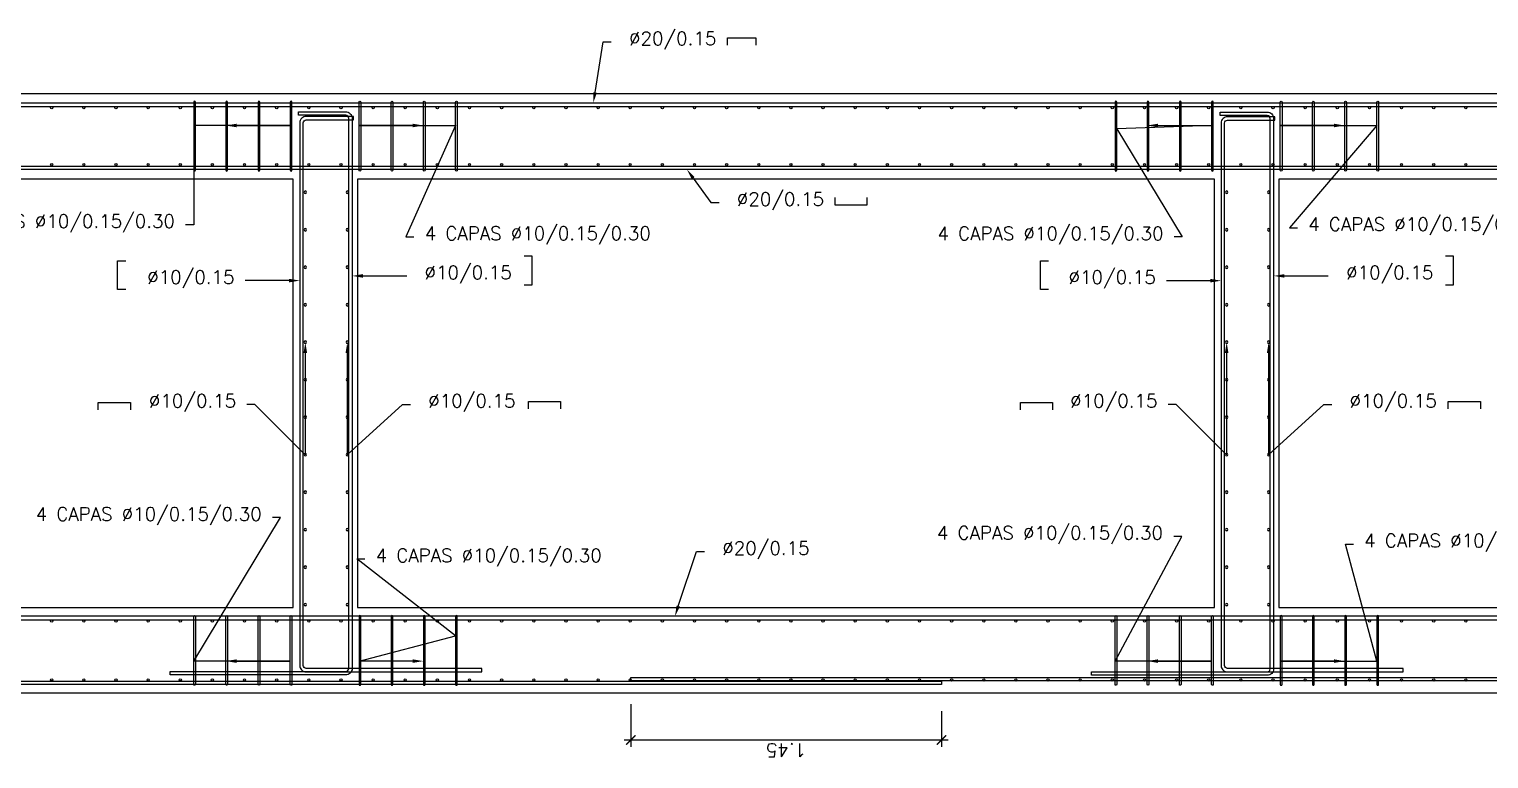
# Model space of a CAD drawing. Header units: metres. Extents: x 1291 to 1536, y 1774 to 1932.
# Drawn here: x 1294.98 to 1301.79, y 1804.67 to 1808.07 of the extents above; entities that cross this region are included whole.
import ezdxf
from ezdxf import colors
from ezdxf.entities.mleader import LeaderData, LeaderLine
from ezdxf.math import Vec2, Vec3

# ---------------------------------------------------------------- set-up
doc = ezdxf.new("R2010")
doc.units = ezdxf.units.M
doc.linetypes.add('CONTINUA', pattern=[0])
for name, color, linetype in [('YPSOM_ARMADURAS', 164, 'Continuous'), ('YPSOM_CONTORNO NEGRO', 2, 'CONTINUA'), ('YPSOM_COTAS', 1, 'Continuous')]:
    doc.layers.add(name, color=color, linetype=linetype)
doc.styles.add('YPSOM-TEXTO', font='romans.shx')
doc.dimstyles.new('YPSOM_25', dxfattribs={"dimscale": 0.025, "dimtxt": 2.5, "dimasz": 1.75, "dimexe": 1.25, "dimexo": 5, "dimtad": 1, "dimzin": 1, "dimdsep": 46, "dimtxsty": 'YPSOM-TEXTO', "dimblk": 'ARCHTICK', "dimcen": 0, "dimdle": 1.25, "dimclrd": 1, "dimclre": 9, "dimclrt": 2, "dimadec": 0, "dimazin": 0, "dimtfac": 1, "dimtmove": 0, "dimatfit": 3, "dimfxl": 1, "dimarcsym": 0})

# ---------------------------------------------------------------- blocks, each defined once
blk = doc.blocks.new('*U83')
at = {"layer": 'YPSOM_ARMADURAS'}
blk.add_circle((0, 0), 0.005, dxfattribs=at)
blk = doc.blocks.new('*U84')
at = {"layer": 'YPSOM_COTAS', "color": 0, "linetype": 'ByBlock', "lineweight": -2, "transparency": 16777216}
for p in [(-2.4662, -1.4284), (-2.596, -1.5035), (-2.7258, -1.5787), (-2.8556, -1.6539), (-2.9854, -1.7291), (-3.1152, -1.8042), (-3.245, -1.8794), (-3.3748, -1.9546), (-3.5046, -2.0298), (-3.6344, -2.105), (-3.7642, -2.1801), (-3.894, -2.2553), (-4.0238, -2.3305), (-4.1536, -2.4057), (-4.2834, -2.4808), (-4.4133, -2.556), (-4.5431, -2.6312), (-4.6729, -2.7064), (-4.8027, -2.7815), (-4.9325, -2.8567), (-5.0623, -2.9319), (-5.1921, -3.0071), (-5.3219, -3.0823), (-5.4517, -3.1574), (-5.5815, -3.2326), (-5.7113, -3.3078), (-5.8411, -3.383), (-5.9709, -3.4581), (-6.1007, -3.5333), (-6.2305, -3.6085), (-6.3603, -3.6837), (-6.4901, -3.7588), (-6.6199, -3.834), (-6.7497, -3.9092), (-6.8795, -3.9844), (-7.0093, -4.0596), (-7.1391, -4.1347), (-7.2689, -4.2099), (-7.3987, -4.2851), (-7.5285, -4.3603), (-7.6583, -4.4354), (-7.7881, -4.5106), (-7.9179, -4.5858), (-8.0477, -4.661), (-8.1775, -4.7361)]:
    blk.add_blockref('*U83', p, dxfattribs=at)
blk = doc.blocks.new('*U59')
at = {"layer": 'YPSOM_ARMADURAS'}
blk.add_circle((0, 0), 0.005, dxfattribs=at)
blk = doc.blocks.new('*U60')
at = {"layer": 'YPSOM_COTAS', "color": 0, "linetype": 'ByBlock', "lineweight": -2, "transparency": 16777216}
for p in [(-2.4662, -1.4284), (-2.596, -1.5035), (-2.7258, -1.5787), (-2.8556, -1.6539), (-2.9854, -1.7291), (-3.1152, -1.8042), (-3.245, -1.8794), (-3.3748, -1.9546), (-3.5046, -2.0298), (-3.6344, -2.105), (-3.7642, -2.1801), (-3.894, -2.2553), (-4.0238, -2.3305), (-4.1536, -2.4057), (-4.2834, -2.4808), (-4.4133, -2.556), (-4.5431, -2.6312), (-4.6729, -2.7064), (-4.8027, -2.7815), (-4.9325, -2.8567), (-5.0623, -2.9319), (-5.1921, -3.0071), (-5.3219, -3.0823), (-5.4517, -3.1574), (-5.5815, -3.2326), (-5.7113, -3.3078), (-5.8411, -3.383), (-5.9709, -3.4581), (-6.1007, -3.5333), (-6.2305, -3.6085), (-6.3603, -3.6837), (-6.4901, -3.7588), (-6.6199, -3.834), (-6.7497, -3.9092), (-6.8795, -3.9844), (-7.0093, -4.0596), (-7.1391, -4.1347), (-7.2689, -4.2099), (-7.3987, -4.2851), (-7.5285, -4.3603), (-7.6583, -4.4354), (-7.7881, -4.5106), (-7.9179, -4.5858), (-8.0477, -4.661), (-8.1775, -4.7361)]:
    blk.add_blockref('*U59', p, dxfattribs=at)
blk = doc.blocks.new('*U81')
at = {"layer": 'YPSOM_ARMADURAS'}
blk.add_circle((0, 0), 0.005, dxfattribs=at)
blk = doc.blocks.new('*U82')
at = {"layer": 'YPSOM_COTAS', "color": 0, "linetype": 'ByBlock', "lineweight": -2, "transparency": 16777216}
for p in [(-2.4662, -1.4284), (-2.596, -1.5035), (-2.7258, -1.5787), (-2.8556, -1.6539), (-2.9854, -1.7291), (-3.1152, -1.8042), (-3.245, -1.8794), (-3.3748, -1.9546), (-3.5046, -2.0298), (-3.6344, -2.105), (-3.7642, -2.1801), (-3.894, -2.2553), (-4.0238, -2.3305), (-4.1536, -2.4057), (-4.2834, -2.4808), (-4.4133, -2.556), (-4.5431, -2.6312), (-4.6729, -2.7064), (-4.8027, -2.7815), (-4.9325, -2.8567), (-5.0623, -2.9319), (-5.1921, -3.0071), (-5.3219, -3.0823), (-5.4517, -3.1574), (-5.5815, -3.2326), (-5.7113, -3.3078), (-5.8411, -3.383), (-5.9709, -3.4581), (-6.1007, -3.5333), (-6.2305, -3.6085), (-6.3603, -3.6837), (-6.4901, -3.7588), (-6.6199, -3.834), (-6.7497, -3.9092), (-6.8795, -3.9844), (-7.0093, -4.0596), (-7.1391, -4.1347), (-7.2689, -4.2099), (-7.3987, -4.2851), (-7.5285, -4.3603), (-7.6583, -4.4354), (-7.7881, -4.5106), (-7.9179, -4.5858), (-8.0477, -4.661), (-8.1775, -4.7361)]:
    blk.add_blockref('*U81', p, dxfattribs=at)
blk = doc.blocks.new('*U69')
at = {"layer": 'YPSOM_ARMADURAS'}
blk.add_circle((0, 0), 0.005, dxfattribs=at)
blk = doc.blocks.new('*U70')
at = {"layer": 'YPSOM_COTAS', "color": 0, "linetype": 'ByBlock', "lineweight": -2, "transparency": 16777216}
for p in [(-2.4662, -1.4284), (-2.596, -1.5035), (-2.7258, -1.5787), (-2.8556, -1.6539), (-2.9854, -1.7291), (-3.1152, -1.8042), (-3.245, -1.8794), (-3.3748, -1.9546), (-3.5046, -2.0298), (-3.6344, -2.105), (-3.7642, -2.1801), (-3.894, -2.2553), (-4.0238, -2.3305), (-4.1536, -2.4057), (-4.2834, -2.4808), (-4.4133, -2.556), (-4.5431, -2.6312), (-4.6729, -2.7064), (-4.8027, -2.7815), (-4.9325, -2.8567), (-5.0623, -2.9319), (-5.1921, -3.0071), (-5.3219, -3.0823), (-5.4517, -3.1574), (-5.5815, -3.2326), (-5.7113, -3.3078), (-5.8411, -3.383), (-5.9709, -3.4581), (-6.1007, -3.5333), (-6.2305, -3.6085), (-6.3603, -3.6837), (-6.4901, -3.7588), (-6.6199, -3.834), (-6.7497, -3.9092), (-6.8795, -3.9844), (-7.0093, -4.0596), (-7.1391, -4.1347), (-7.2689, -4.2099), (-7.3987, -4.2851), (-7.5285, -4.3603), (-7.6583, -4.4354), (-7.7881, -4.5106), (-7.9179, -4.5858), (-8.0477, -4.661), (-8.1775, -4.7361)]:
    blk.add_blockref('*U69', p, dxfattribs=at)
blk = doc.blocks.new('*U67')
at = {"layer": 'YPSOM_ARMADURAS'}
blk.add_circle((0, 0), 0.006, dxfattribs=at)
blk = doc.blocks.new('*U68')
at = {"layer": 'YPSOM_COTAS', "color": 0, "linetype": 'ByBlock', "lineweight": -2, "transparency": 16777216}
for p in [(0, 0), (0.0877, -0.1514), (0.1754, -0.3029), (0.2631, -0.4543), (0.3508, -0.6057), (0.4385, -0.7572), (0.5262, -0.9086), (0.6139, -1.06), (0.7017, -1.2115), (0.7894, -1.3629), (0.8771, -1.5144), (0.9648, -1.6658)]:
    blk.add_blockref('*U67', p, dxfattribs=at)
blk = doc.blocks.new('*U71')
at = {"layer": 'YPSOM_ARMADURAS'}
blk.add_circle((0, 0), 0.006, dxfattribs=at)
blk = doc.blocks.new('*U72')
at = {"layer": 'YPSOM_COTAS', "color": 0, "linetype": 'ByBlock', "lineweight": -2, "transparency": 16777216}
for p in [(0, 0), (0.0877, -0.1514), (0.1754, -0.3029), (0.2631, -0.4543), (0.3508, -0.6057), (0.4385, -0.7572), (0.5262, -0.9086), (0.6139, -1.06), (0.7017, -1.2115), (0.7894, -1.3629), (0.8771, -1.5144), (0.9648, -1.6658)]:
    blk.add_blockref('*U71', p, dxfattribs=at)
blk = doc.blocks.new('*U77')
at = {"layer": 'YPSOM_ARMADURAS'}
blk.add_circle((0, 0), 0.006, dxfattribs=at)
blk = doc.blocks.new('*U78')
at = {"layer": 'YPSOM_COTAS', "color": 0, "linetype": 'ByBlock', "lineweight": -2, "transparency": 16777216}
for p in [(0, 0), (0.0877, -0.1514), (0.1754, -0.3029), (0.2631, -0.4543), (0.3508, -0.6057), (0.4385, -0.7572), (0.5262, -0.9086), (0.6139, -1.06), (0.7017, -1.2115), (0.7894, -1.3629), (0.8771, -1.5144), (0.9648, -1.6658)]:
    blk.add_blockref('*U77', p, dxfattribs=at)
blk = doc.blocks.new('*U79')
at = {"layer": 'YPSOM_ARMADURAS'}
blk.add_circle((0, 0), 0.006, dxfattribs=at)
blk = doc.blocks.new('*U80')
at = {"layer": 'YPSOM_COTAS', "color": 0, "linetype": 'ByBlock', "lineweight": -2, "transparency": 16777216}
for p in [(0, 0), (0.0877, -0.1514), (0.1754, -0.3029), (0.2631, -0.4543), (0.3508, -0.6057), (0.4385, -0.7572), (0.5262, -0.9086), (0.6139, -1.06), (0.7017, -1.2115), (0.7894, -1.3629), (0.8771, -1.5144), (0.9648, -1.6658)]:
    blk.add_blockref('*U79', p, dxfattribs=at)
blk = doc.blocks.new('_ArchTick')
at = {"color": 0, "linetype": 'ByBlock', "const_width": 0.15}
blk.add_lwpolyline([(-0.5, -0.5), (0.5, 0.5)], dxfattribs=at)
blk = doc.blocks.new('*D91')
at = {"layer": 'Defpoints', "color": 0, "transparency": 16777216}
for p in [(1297.7872, 1805.0475), (1299.2372, 1805.0146), (1299.2372, 1804.7558)]:
    blk.add_point(p, dxfattribs=at)
at = {"layer": 'YPSOM_COTAS', "color": 9, "lineweight": -2, "transparency": 16777216}
for p, q in [((1297.7872, 1804.9225), (1297.7872, 1804.7245)), ((1299.2372, 1804.8896), (1299.2372, 1804.7245))]:
    blk.add_line(p, q, dxfattribs=at)
at = {"layer": 'YPSOM_COTAS', "color": 1, "lineweight": -2, "transparency": 16777216}
blk.add_line((1297.756, 1804.7558), (1299.2685, 1804.7558), dxfattribs=at)
at = {"layer": 'YPSOM_COTAS', "color": 1, "lineweight": -2, "transparency": 16777216, "xscale": 0.04375, "yscale": 0.04375, "zscale": 0.04375, "rotation": 180}
blk.add_blockref('_ArchTick', (1297.7872, 1804.7558), dxfattribs=at)
at = {"layer": 'YPSOM_COTAS', "color": 1, "lineweight": -2, "transparency": 16777216, "xscale": 0.04375, "yscale": 0.04375, "zscale": 0.04375}
blk.add_blockref('_ArchTick', (1299.2372, 1804.7558), dxfattribs=at)
at = {"layer": 'YPSOM_COTAS', "color": 2, "transparency": 16777216, "insert": (1298.5122, 1804.7089), "char_height": 0.0625, "attachment_point": 5, "rotation": 180, "style": 'YPSOM-TEXTO'}
blk.add_mtext('1.45', dxfattribs=at)

msp = doc.modelspace()

# ---------------------------------------------------------------- linework, layer by layer
at = {"layer": 'YPSOM_ARMADURAS', "elevation": 40.44465}
for points in [[(1303.76221, 1807.71309), (1303.76221, 1807.72909), (1291.98721, 1807.72909, 0.4142136), (1291.95721, 1807.69909), (1291.95721, 1807.37909), (1291.97321, 1807.37909), (1291.97321, 1807.69909, -0.4142136), (1291.98721, 1807.71309)], [(1295.7551, 1807.41517), (1295.7551, 1807.73317, 1), (1295.7471, 1807.73317), (1295.7471, 1807.41517, 1)], [(1295.9051, 1807.41517), (1295.9051, 1807.73317, 1), (1295.8971, 1807.73317), (1295.8971, 1807.41517, 1)], [(1296.05571, 1807.41509), (1296.05571, 1807.73309, 1), (1296.04771, 1807.73309), (1296.04771, 1807.41509, 1)], [(1296.20571, 1807.41509), (1296.20571, 1807.73309, 1), (1296.19771, 1807.73309), (1296.19771, 1807.41509, 1)], [(1296.51871, 1807.41509), (1296.51871, 1807.73309, -1), (1296.52671, 1807.73309), (1296.52671, 1807.41509, -1)], [(1296.66871, 1807.41509), (1296.66871, 1807.73309, -1), (1296.67671, 1807.73309), (1296.67671, 1807.41509, -1)], [(1296.81933, 1807.41517), (1296.81933, 1807.73317, -1), (1296.82733, 1807.73317), (1296.82733, 1807.41517, -1)], [(1296.96933, 1807.41517), (1296.96933, 1807.73317, -1), (1296.97733, 1807.73317), (1296.97733, 1807.41517, -1)], [(1300.0551, 1807.41517), (1300.0551, 1807.73317, 1), (1300.0471, 1807.73317), (1300.0471, 1807.41517, 1)], [(1300.2051, 1807.41517), (1300.2051, 1807.73317, 1), (1300.1971, 1807.73317), (1300.1971, 1807.41517, 1)], [(1300.35571, 1807.41509), (1300.35571, 1807.73309, 1), (1300.34771, 1807.73309), (1300.34771, 1807.41509, 1)], [(1300.50571, 1807.41509), (1300.50571, 1807.73309, 1), (1300.49771, 1807.73309), (1300.49771, 1807.41509, 1)], [(1300.81871, 1807.41509), (1300.81871, 1807.73309, -1), (1300.82671, 1807.73309), (1300.82671, 1807.41509, -1)], [(1300.96871, 1807.41509), (1300.96871, 1807.73309, -1), (1300.97671, 1807.73309), (1300.97671, 1807.41509, -1)], [(1301.11933, 1807.41517), (1301.11933, 1807.73317, -1), (1301.12733, 1807.73317), (1301.12733, 1807.41517, -1)], [(1301.26933, 1807.41517), (1301.26933, 1807.73317, -1), (1301.27733, 1807.73317), (1301.27733, 1807.41517, -1)], [(1309.29342, 1807.68527), (1309.29342, 1807.44909, -0.4142136), (1309.26342, 1807.41909), (1292.03561, 1807.41909, -0.4142136), (1292.00561, 1807.44909), (1292.00561, 1807.67584), (1292.02161, 1807.67584), (1292.02161, 1807.44909, 0.4142136), (1292.03561, 1807.43509), (1309.26342, 1807.43509, 0.4142136), (1309.27742, 1807.44909), (1309.27742, 1807.68527)], [(1297.09221, 1805.08981), (1296.27221, 1805.08981, -0.4142136), (1296.25821, 1805.10381), (1296.25852, 1807.6366, -0.4142136), (1296.27252, 1807.6506), (1296.49252, 1807.6506), (1296.49252, 1807.6666), (1296.27252, 1807.6666, 0.4142136), (1296.24252, 1807.6366), (1296.24221, 1805.10381, 0.4142136), (1296.27221, 1805.07381), (1297.09221, 1805.07381)], [(1301.39221, 1805.08981), (1300.57221, 1805.08981, -0.4142136), (1300.55821, 1805.10381), (1300.55852, 1807.63537, -0.4142136), (1300.57252, 1807.64937), (1300.79252, 1807.64937), (1300.79252, 1807.66537), (1300.57252, 1807.66537, 0.4142136), (1300.54252, 1807.63537), (1300.54221, 1805.10381, 0.4142136), (1300.57221, 1805.07381), (1301.39221, 1805.07381)], [(1299.23721, 1805.03063), (1299.23721, 1805.01463), (1291.98743, 1805.01463, -0.4142136), (1291.95743, 1805.04463), (1291.95743, 1806.82409), (1291.97343, 1806.82409), (1291.97343, 1805.04463, 0.4142136), (1291.98743, 1805.03063)], [(1297.78721, 1805.0315), (1297.78721, 1805.0475), (1309.33721, 1805.0475, 0.4142136), (1309.35121, 1805.0615), (1309.35121, 1806.82409), (1309.36721, 1806.82409), (1309.36721, 1805.0615, -0.4142136), (1309.33721, 1805.0315)], [(1309.33825, 1805.01382), (1309.33825, 1805.30341, 0.4142136), (1309.30825, 1805.33341), (1292.01084, 1805.33341, 0.4142136), (1291.98084, 1805.30341), (1291.98084, 1805.01461), (1291.99684, 1805.01461), (1291.99684, 1805.30341, -0.4142136), (1292.01084, 1805.31741), (1309.30825, 1805.31741, -0.4142136), (1309.32225, 1805.30341), (1309.32225, 1805.01382)], [(1295.7551, 1805.33302), (1295.7551, 1805.01502, -1), (1295.7471, 1805.01502), (1295.7471, 1805.33302, -1)], [(1295.9051, 1805.33302), (1295.9051, 1805.01502, -1), (1295.8971, 1805.01502), (1295.8971, 1805.33302, -1)], [(1296.05571, 1805.33309), (1296.05571, 1805.01509, -1), (1296.04771, 1805.01509), (1296.04771, 1805.33309, -1)], [(1296.20571, 1805.33309), (1296.20571, 1805.01509, -1), (1296.19771, 1805.01509), (1296.19771, 1805.33309, -1)], [(1296.51871, 1805.33309), (1296.51871, 1805.01509, 1), (1296.52671, 1805.01509), (1296.52671, 1805.33309, 1)], [(1296.66871, 1805.33309), (1296.66871, 1805.01509, 1), (1296.67671, 1805.01509), (1296.67671, 1805.33309, 1)], [(1296.81933, 1805.33302), (1296.81933, 1805.01502, 1), (1296.82733, 1805.01502), (1296.82733, 1805.33302, 1)], [(1296.96933, 1805.33302), (1296.96933, 1805.01502, 1), (1296.97733, 1805.01502), (1296.97733, 1805.33302, 1)], [(1300.0551, 1805.33302), (1300.0551, 1805.01502, -1), (1300.0471, 1805.01502), (1300.0471, 1805.33302, -1)], [(1300.2051, 1805.33302), (1300.2051, 1805.01502, -1), (1300.1971, 1805.01502), (1300.1971, 1805.33302, -1)], [(1300.35571, 1805.33309), (1300.35571, 1805.01509, -1), (1300.34771, 1805.01509), (1300.34771, 1805.33309, -1)], [(1300.50571, 1805.33309), (1300.50571, 1805.01509, -1), (1300.49771, 1805.01509), (1300.49771, 1805.33309, -1)], [(1300.81871, 1805.33309), (1300.81871, 1805.01509, 1), (1300.82671, 1805.01509), (1300.82671, 1805.33309, 1)], [(1300.96871, 1805.33309), (1300.96871, 1805.01509, 1), (1300.97671, 1805.01509), (1300.97671, 1805.33309, 1)], [(1301.11933, 1805.33302), (1301.11933, 1805.01502, 1), (1301.12733, 1805.01502), (1301.12733, 1805.33302, 1)], [(1301.26933, 1805.33302), (1301.26933, 1805.01502, 1), (1301.27733, 1805.01502), (1301.27733, 1805.33302, 1)]]:
    msp.add_lwpolyline(points, format="xyb", close=True, dxfattribs=at)
for points in [[(1296.23662, 1807.67216), (1296.23662, 1807.68816), (1296.45662, 1807.68816, -0.4142136), (1296.48662, 1807.65816), (1296.48662, 1805.08951, -0.4142136), (1296.45662, 1805.05951), (1295.63662, 1805.05951), (1295.63662, 1805.07551), (1296.45662, 1805.07551, 0.4142136), (1296.47062, 1805.08951), (1296.47062, 1807.65816, 0.4142136), (1296.45662, 1807.67216), (1296.23662, 1807.67216)], [(1300.53757, 1807.67094), (1300.53757, 1807.68694), (1300.75757, 1807.68694, -0.4142136), (1300.78757, 1807.65694), (1300.78757, 1805.08764, -0.4142136), (1300.75757, 1805.05764), (1299.93757, 1805.05764), (1299.93757, 1805.07364), (1300.75757, 1805.07364, 0.4142136), (1300.77157, 1805.08764), (1300.77157, 1807.65694, 0.4142136), (1300.75757, 1807.67094), (1300.53757, 1807.67094)]]:
    msp.add_lwpolyline(points, format="xyb", dxfattribs=at)
at = {"layer": 'YPSOM_CONTORNO NEGRO', "elevation": 40.44465}
for points in [[(1291.91221, 1807.77409), (1309.41221, 1807.77409), (1309.41221, 1804.97409), (1291.91221, 1804.97409)], [(1296.21221, 1805.37409), (1296.21221, 1807.37409), (1292.21221, 1807.37409), (1292.21221, 1805.37409)], [(1300.51221, 1805.37409), (1300.51221, 1807.37409), (1296.51221, 1807.37409), (1296.51221, 1805.37409)], [(1304.81221, 1805.37409), (1304.81221, 1807.37409), (1300.81221, 1807.37409), (1300.81221, 1805.37409)]]:
    msp.add_lwpolyline(points, close=True, dxfattribs=at)
at = {"layer": 'YPSOM_COTAS', "elevation": 76.49915}
for points in [[(1298.23894, 1807.99881), (1298.23894, 1808.03381), (1298.37068, 1808.03381), (1298.37068, 1807.99881)], [(1298.74003, 1807.28812), (1298.74003, 1807.25312), (1298.89003, 1807.25312), (1298.89003, 1807.28812)], [(1295.43013, 1806.85877), (1295.39229, 1806.85877), (1295.39229, 1806.99305), (1295.43013, 1806.99305)], [(1297.28909, 1806.88057), (1297.32693, 1806.88057), (1297.32693, 1807.01485), (1297.28909, 1807.01485)], [(1299.73724, 1806.85826), (1299.6994, 1806.85826), (1299.6994, 1806.99254), (1299.73724, 1806.99254)], [(1301.58958, 1806.88057), (1301.62742, 1806.88057), (1301.62742, 1807.01485), (1301.58958, 1807.01485)], [(1295.30171, 1806.29639), (1295.30171, 1806.33139), (1295.45171, 1806.33139), (1295.45171, 1806.29639)], [(1297.30941, 1806.30124), (1297.30941, 1806.33624), (1297.45941, 1806.33624), (1297.45941, 1806.30124)], [(1299.60555, 1806.29639), (1299.60555, 1806.33139), (1299.75555, 1806.33139), (1299.75555, 1806.29639)], [(1301.60249, 1806.30124), (1301.60249, 1806.33624), (1301.75249, 1806.33624), (1301.75249, 1806.30124)]]:
    msp.add_lwpolyline(points, dxfattribs=at)

# ---------------------------------------------------------------- block references
at = {"layer": 'YPSOM_COTAS', "rotation": 149.9219293473802}
for name, p in [('*U82', (1292.23455, 1807.70753, 40.44465)), ('*U70', (1292.23455, 1807.44206, 40.44465)), ('*U84', (1292.23455, 1805.31109, 40.44465)), ('*U60', (1292.23455, 1805.03609, 40.44465))]:
    msp.add_blockref(name, p, dxfattribs=at)
at = {"layer": 'YPSOM_COTAS', "xscale": -1, "rotation": 210.0780705403693}
for name, p in [('*U72', (1296.26821, 1805.38755, 40.44465)), ('*U68', (1296.46421, 1805.38756, 40.44465)), ('*U80', (1300.56821, 1805.38755, 40.44465)), ('*U78', (1300.76421, 1805.38756, 40.44465))]:
    msp.add_blockref(name, p, dxfattribs=at)

# ---------------------------------------------------------------- dimensions: what is measured, and where the dimension line sits
at = {"layer": 'YPSOM_COTAS'}
dim = msp.add_linear_dim(base=(1299.23721, 1804.75579, 40.44465), p1=(1297.78721, 1805.0475, 40.44465), p2=(1299.23721, 1805.01463, 40.44465), dimstyle='YPSOM_25', dxfattribs=at)
dim.commit()
dim.dimension.update_dxf_attribs({"geometry": '*D91', "text_midpoint": (1298.51221, 1804.70891, 40.44465)})

# ---------------------------------------------------------------- leaders
ml = msp.add_multileader_mtext('Standard', dxfattribs=at)
ml.set_content('Ø20/0.15', color=2, style='YPSOM-TEXTO')
ml.set_leader_properties(color=1)
ml.build(insert=Vec2(0, 0))
ml.multileader.update_dxf_attribs({"text_left_attachment_type": 2, "text_right_attachment_type": 2, "dogleg_length": 1.5, "arrow_head_size": 0.05, "scale": 0.025})
ctx = ml.context
ctx.base_point, ctx.scale, ctx.char_height, ctx.arrow_head_size, ctx.landing_gap_size, ctx.plane_origin, ctx.plane_x_axis, ctx.plane_y_axis = Vec3(1297.69587, 1808.01428, 40.44465), 0.025, 0.0625, 0.05, 0.05, Vec3(1302.94273, 1807.77124, 40.44465), Vec3(1, 0, 0), Vec3(0, 1, 0)
ctx.left_attachment, ctx.right_attachment, ctx.text_align_type = 2, 2, 2
notes = []
notes.append((ctx, [(0, (1, 1, 0), (1297.65837, 1808.01428, 40.44465), (1, 0, 0), 0.0375, [(0, [(1297.6123, 1807.72909, 40.44465)], 0, [])])]))
ctx.mtext.insert, ctx.mtext.text_direction, ctx.mtext.width, ctx.mtext.alignment, ctx.mtext.flow_direction = Vec3(1298.18635, 1808.0619, 40.44465), Vec3(1, 0, 0), 0.4381369, 3, 5
ml = msp.add_multileader_mtext('Standard', dxfattribs=at)
ml.set_content('4 CAPAS Ø10/0.15/0.30', color=2, style='YPSOM-TEXTO')
ml.set_leader_properties(color=1)
ml.build(insert=Vec2(0, 0))
ml.multileader.update_dxf_attribs({"text_left_attachment_type": 2, "text_right_attachment_type": 2, "dogleg_length": 1.5, "arrow_head_size": 0.05, "scale": 0.025})
ctx = ml.context
ctx.base_point, ctx.scale, ctx.char_height, ctx.arrow_head_size, ctx.landing_gap_size, ctx.plane_origin, ctx.plane_x_axis, ctx.plane_y_axis = Vec3(1294.41912, 1807.16106, 40.44465), 0.025, 0.0625, 0.05, 0.05, Vec3(1301.4971, 1807.52417, 40.44465), Vec3(1, 0, 0), Vec3(0, 1, 0)
ctx.left_attachment, ctx.right_attachment, ctx.text_align_type = 2, 2, 2
notes.append((ctx, [(1, (1, 1, 0), (1295.7471, 1807.16106, 40.44465), (-1, 0, 0), 0.0375, [(2, [(1295.8971, 1807.62417, 40.44465), (1296.0471, 1807.62417, 40.44465), (1296.1971, 1807.62417, 40.44465), (1295.7471, 1807.62417, 40.44465)], 0, [])])]))
ctx.mtext.insert, ctx.mtext.text_direction, ctx.mtext.alignment, ctx.mtext.flow_direction = Vec3(1295.6596, 1807.20868, 40.44465), Vec3(1, 0, 0), 3, 5
ml = msp.add_multileader_mtext('Standard', dxfattribs=at)
ml.set_content('4 CAPAS Ø10/0.15/0.30', color=2, style='YPSOM-TEXTO')
ml.set_leader_properties(color=1)
ml.build(insert=Vec2(0, 0))
ml.multileader.update_dxf_attribs({"text_left_attachment_type": 2, "text_right_attachment_type": 2, "dogleg_length": 1.5, "arrow_head_size": 0.05, "scale": 0.025})
ctx = ml.context
ctx.base_point, ctx.scale, ctx.char_height, ctx.arrow_head_size, ctx.landing_gap_size, ctx.plane_origin, ctx.plane_x_axis, ctx.plane_y_axis = Vec3(1296.77526, 1807.10442, 40.44465), 0.025, 0.0625, 0.05, 0.05, Vec3(1301.81933, 1807.52425, 40.44465), Vec3(1, 0, 0), Vec3(0, 1, 0)
ctx.left_attachment, ctx.right_attachment = 2, 2
notes.append((ctx, [(1, (1, 1, 0), (1296.73776, 1807.10442, 40.44465), (1, 0, 0), 0.0375, [(2, [(1296.81933, 1807.62425, 40.44465), (1296.66933, 1807.62425, 40.44465), (1296.51933, 1807.62425, 40.44465), (1296.96933, 1807.62425, 40.44465)], 0, [])])]))
ctx.mtext.insert, ctx.mtext.text_direction, ctx.mtext.rotation, ctx.mtext.flow_direction = Vec3(1296.82526, 1807.15204, 40.44465), Vec3(1, 0, 0), 6.2831853, 5
ml = msp.add_multileader_mtext('Standard', dxfattribs=at)
ml.set_content('4 CAPAS Ø10/0.15/0.30', color=2, style='YPSOM-TEXTO')
ml.set_leader_properties(color=1)
ml.build(insert=Vec2(0, 0))
ml.multileader.update_dxf_attribs({"text_left_attachment_type": 2, "text_right_attachment_type": 2, "dogleg_length": 1.5, "arrow_head_size": 0.05, "scale": 0.025})
ctx = ml.context
ctx.base_point, ctx.scale, ctx.char_height, ctx.arrow_head_size, ctx.landing_gap_size, ctx.plane_origin, ctx.plane_x_axis, ctx.plane_y_axis = Vec3(1299.03319, 1807.10399, 40.44465), 0.025, 0.0625, 0.05, 0.05, Vec3(1300.9971, 1807.52417, 40.44465), Vec3(1, 0, 0), Vec3(0, 1, 0)
ctx.left_attachment, ctx.right_attachment, ctx.text_align_type = 2, 2, 2
notes.append((ctx, [(1, (1, 1, 0), (1300.36117, 1807.10399, 40.44465), (-1, 0, 0), 0.0375, [(0, [(1300.1971, 1807.62417, 40.44465), (1300.3471, 1807.62417, 40.44465), (1300.4971, 1807.62417, 40.44465), (1300.0551, 1807.60823, 40.44465)], 0, [])])]))
ctx.mtext.insert, ctx.mtext.text_direction, ctx.mtext.alignment, ctx.mtext.flow_direction = Vec3(1300.27367, 1807.1516, 40.44465), Vec3(1, 0, 0), 3, 5
ml = msp.add_multileader_mtext('Standard', dxfattribs=at)
ml.set_content('4 CAPAS Ø10/0.15/0.30', color=2, style='YPSOM-TEXTO')
ml.set_leader_properties(color=1)
ml.build(insert=Vec2(0, 0))
ml.multileader.update_dxf_attribs({"text_left_attachment_type": 2, "text_right_attachment_type": 2, "dogleg_length": 1.5, "arrow_head_size": 0.05, "scale": 0.025})
ctx = ml.context
ctx.base_point, ctx.scale, ctx.char_height, ctx.arrow_head_size, ctx.landing_gap_size, ctx.plane_origin, ctx.plane_x_axis, ctx.plane_y_axis = Vec3(1300.89887, 1807.14727, 40.44465), 0.025, 0.0625, 0.05, 0.05, Vec3(1301.31933, 1807.52425, 40.44465), Vec3(1, 0, 0), Vec3(0, 1, 0)
ctx.left_attachment, ctx.right_attachment = 2, 2
notes.append((ctx, [(1, (1, 1, 0), (1300.86137, 1807.14727, 40.44465), (1, 0, 0), 0.0375, [(2, [(1301.11933, 1807.62425, 40.44465), (1300.96933, 1807.62425, 40.44465), (1300.81933, 1807.62425, 40.44465), (1301.26933, 1807.62425, 40.44465)], 0, [])])]))
ctx.mtext.insert, ctx.mtext.text_direction, ctx.mtext.rotation, ctx.mtext.flow_direction = Vec3(1300.94887, 1807.19489, 40.44465), Vec3(1, 0, 0), 6.2831853, 5
ml = msp.add_multileader_mtext('Standard', dxfattribs=at)
ml.set_content('Ø20/0.15', color=2, style='YPSOM-TEXTO')
ml.set_leader_properties(color=1)
ml.build(insert=Vec2(0, 0))
ml.multileader.update_dxf_attribs({"text_left_attachment_type": 2, "text_right_attachment_type": 2, "dogleg_length": 1.5, "arrow_head_size": 0.05, "scale": 0.025})
ctx = ml.context
ctx.base_point, ctx.scale, ctx.char_height, ctx.arrow_head_size, ctx.landing_gap_size, ctx.plane_origin, ctx.plane_x_axis, ctx.plane_y_axis = Vec3(1298.19897, 1807.26433, 40.44465), 0.025, 0.0625, 0.05, 0.05, Vec3(1303.60888, 1807.1213, 40.44465), Vec3(1, 0, 0), Vec3(0, 1, 0)
ctx.left_attachment, ctx.right_attachment, ctx.text_align_type = 2, 2, 2
notes.append((ctx, [(0, (1, 1, 0), (1298.16147, 1807.26433, 40.44465), (1, 0, 0), 0.0375, [(0, [(1298.04893, 1807.41909, 40.44465)], 0, [])])]))
ctx.mtext.insert, ctx.mtext.text_direction, ctx.mtext.width, ctx.mtext.alignment, ctx.mtext.flow_direction = Vec3(1298.68944, 1807.31195, 40.44465), Vec3(1, 0, 0), 0.4381369, 3, 5
ml = msp.add_multileader_mtext('Standard', dxfattribs=at)
ml.set_content('Ø10/0.15', color=2, style='YPSOM-TEXTO')
ml.set_leader_properties(color=1)
ml.build(insert=Vec2(0, 0))
ml.multileader.update_dxf_attribs({"text_left_attachment_type": 2, "text_right_attachment_type": 2, "dogleg_length": 1.5, "arrow_head_size": 0.05, "scale": 0.025})
ctx = ml.context
ctx.base_point, ctx.scale, ctx.char_height, ctx.arrow_head_size, ctx.landing_gap_size, ctx.plane_origin, ctx.plane_x_axis, ctx.plane_y_axis = Vec3(1296.74142, 1806.92208, 40.44465), 0.025, 0.0625, 0.05, 0.05, Vec3(1301.78662, 1806.92208, 40.44465), Vec3(1, 0, 0), Vec3(0, 1, 0)
ctx.left_attachment, ctx.right_attachment, ctx.text_align_type = 2, 2, 2
notes.append((ctx, [(0, (1, 1, 0), (1296.70392, 1806.92208, 40.44465), (1, 0, 0), 0.0375, [(0, [(1296.48662, 1806.92208, 40.44465)], 0, [])])]))
ctx.mtext.insert, ctx.mtext.text_direction, ctx.mtext.alignment, ctx.mtext.flow_direction = Vec3(1297.2319, 1806.9697, 40.44465), Vec3(1, 0, 0), 3, 5
ml = msp.add_multileader_mtext('Standard', dxfattribs=at)
ml.set_content('Ø10/0.15', color=2, style='YPSOM-TEXTO')
ml.set_leader_properties(color=1)
ml.build(insert=Vec2(0, 0))
ml.multileader.update_dxf_attribs({"text_left_attachment_type": 2, "text_right_attachment_type": 2, "dogleg_length": 1.5, "arrow_head_size": 0.05, "scale": 0.025})
ctx = ml.context
ctx.base_point, ctx.scale, ctx.char_height, ctx.arrow_head_size, ctx.landing_gap_size, ctx.plane_origin, ctx.plane_x_axis, ctx.plane_y_axis = Vec3(1301.04236, 1806.92208, 40.44465), 0.025, 0.0625, 0.05, 0.05, Vec3(1301.28757, 1806.92208, 40.44465), Vec3(1, 0, 0), Vec3(0, 1, 0)
ctx.left_attachment, ctx.right_attachment, ctx.text_align_type = 2, 2, 2
notes.append((ctx, [(0, (1, 1, 0), (1301.00486, 1806.92208, 40.44465), (1, 0, 0), 0.0375, [(0, [(1300.78757, 1806.92208, 40.44465)], 0, [])])]))
ctx.mtext.insert, ctx.mtext.text_direction, ctx.mtext.alignment, ctx.mtext.flow_direction = Vec3(1301.53284, 1806.9697, 40.44465), Vec3(1, 0, 0), 3, 5
ml = msp.add_multileader_mtext('Standard', dxfattribs=at)
ml.set_content('Ø10/0.15', color=2, style='YPSOM-TEXTO')
ml.set_leader_properties(color=1)
ml.build(insert=Vec2(0, 0))
ml.multileader.update_dxf_attribs({"text_left_attachment_type": 2, "text_right_attachment_type": 2, "dogleg_length": 1.5, "arrow_head_size": 0.05, "scale": 0.025})
ctx = ml.context
ctx.base_point, ctx.scale, ctx.char_height, ctx.arrow_head_size, ctx.landing_gap_size, ctx.plane_origin, ctx.plane_x_axis, ctx.plane_y_axis = Vec3(1295.44717, 1806.90028, 40.44465), 0.025, 0.0625, 0.05, 0.05, Vec3(1301.54244, 1806.90028, 40.44465), Vec3(1, 0, 0), Vec3(0, 1, 0)
ctx.left_attachment, ctx.right_attachment, ctx.text_align_type = 2, 2, 2
notes.append((ctx, [(0, (1, 1, 0), (1296.02514, 1806.90028, 40.44465), (-1, 0, 0), 0.0375, [(0, [(1296.24244, 1806.90028, 40.44465)], 0, [])])]))
ctx.mtext.insert, ctx.mtext.text_direction, ctx.mtext.rotation, ctx.mtext.alignment, ctx.mtext.flow_direction = Vec3(1295.93764, 1806.9479, 40.44465), Vec3(1, 0, 0), 6.2831853, 3, 5
ml = msp.add_multileader_mtext('Standard', dxfattribs=at)
ml.set_content('Ø10/0.15', color=2, style='YPSOM-TEXTO')
ml.set_leader_properties(color=1)
ml.build(insert=Vec2(0, 0))
ml.multileader.update_dxf_attribs({"text_left_attachment_type": 2, "text_right_attachment_type": 2, "dogleg_length": 1.5, "arrow_head_size": 0.05, "scale": 0.025})
ctx = ml.context
ctx.base_point, ctx.scale, ctx.char_height, ctx.arrow_head_size, ctx.landing_gap_size, ctx.plane_origin, ctx.plane_x_axis, ctx.plane_y_axis = Vec3(1299.74717, 1806.89978, 40.44465), 0.025, 0.0625, 0.05, 0.05, Vec3(1301.04244, 1806.89978, 40.44465), Vec3(1, 0, 0), Vec3(0, 1, 0)
ctx.left_attachment, ctx.right_attachment, ctx.text_align_type = 2, 2, 2
notes.append((ctx, [(0, (1, 1, 0), (1300.32514, 1806.89978, 40.44465), (-1, 0, 0), 0.0375, [(0, [(1300.54244, 1806.89978, 40.44465)], 0, [])])]))
ctx.mtext.insert, ctx.mtext.text_direction, ctx.mtext.rotation, ctx.mtext.alignment, ctx.mtext.flow_direction = Vec3(1300.23764, 1806.94739, 40.44465), Vec3(1, 0, 0), 6.2831853, 3, 5
ml = msp.add_multileader_mtext('Standard', dxfattribs=at)
ml.set_content('Ø10/0.15', color=2, style='YPSOM-TEXTO')
ml.set_leader_properties(color=1)
ml.build(insert=Vec2(0, 0))
ml.multileader.update_dxf_attribs({"text_left_attachment_type": 2, "text_right_attachment_type": 2, "dogleg_length": 1.5, "arrow_head_size": 0.05, "scale": 0.025})
ctx = ml.context
ctx.base_point, ctx.scale, ctx.char_height, ctx.arrow_head_size, ctx.landing_gap_size, ctx.plane_origin, ctx.plane_x_axis, ctx.plane_y_axis = Vec3(1295.45474, 1806.32256, 40.44465), 0.025, 0.0625, 0.05, 0.05, Vec3(1301.5897, 1806.61256, 40.44465), Vec3(1, 0, 0), Vec3(0, 1, 0)
ctx.left_attachment, ctx.right_attachment, ctx.text_align_type = 2, 2, 2
notes.append((ctx, [(0, (1, 1, 0), (1296.03272, 1806.32256, 40.44465), (-1, 0, 0), 0.0375, [(1, [(1296.26821, 1806.61255, 40.44465), (1296.26821, 1806.08755, 40.44465)], 0, [])])]))
ctx.mtext.insert, ctx.mtext.text_direction, ctx.mtext.alignment, ctx.mtext.flow_direction = Vec3(1295.94522, 1806.37018, 40.44465), Vec3(1, 0, 0), 3, 5
ml = msp.add_multileader_mtext('Standard', dxfattribs=at)
ml.set_content('Ø10/0.15', color=2, style='YPSOM-TEXTO')
ml.set_leader_properties(color=1)
ml.build(insert=Vec2(0, 0))
ml.multileader.update_dxf_attribs({"text_left_attachment_type": 2, "text_right_attachment_type": 2, "dogleg_length": 1.5, "arrow_head_size": 0.05, "scale": 0.025})
ctx = ml.context
ctx.base_point, ctx.scale, ctx.char_height, ctx.arrow_head_size, ctx.landing_gap_size, ctx.plane_origin, ctx.plane_x_axis, ctx.plane_y_axis = Vec3(1296.7587, 1806.32256, 40.44465), 0.025, 0.0625, 0.05, 0.05, Vec3(1301.76421, 1806.61256, 40.44465), Vec3(1, 0, 0), Vec3(0, 1, 0)
ctx.left_attachment, ctx.right_attachment, ctx.text_align_type = 2, 2, 2
notes.append((ctx, [(0, (1, 1, 0), (1296.7212, 1806.32256, 40.44465), (1, 0, 0), 0.0375, [(1, [(1296.46421, 1806.61256, 40.44465), (1296.46421, 1806.08756, 40.44465)], 0, [])])]))
ctx.mtext.insert, ctx.mtext.text_direction, ctx.mtext.alignment, ctx.mtext.flow_direction = Vec3(1297.24918, 1806.37018, 40.44465), Vec3(1, 0, 0), 3, 5
ml = msp.add_multileader_mtext('Standard', dxfattribs=at)
ml.set_content('Ø10/0.15', color=2, style='YPSOM-TEXTO')
ml.set_leader_properties(color=1)
ml.build(insert=Vec2(0, 0))
ml.multileader.update_dxf_attribs({"text_left_attachment_type": 2, "text_right_attachment_type": 2, "dogleg_length": 1.5, "arrow_head_size": 0.05, "scale": 0.025})
ctx = ml.context
ctx.base_point, ctx.scale, ctx.char_height, ctx.arrow_head_size, ctx.landing_gap_size, ctx.plane_origin, ctx.plane_x_axis, ctx.plane_y_axis = Vec3(1299.75474, 1806.32256, 40.44465), 0.025, 0.0625, 0.05, 0.05, Vec3(1301.0897, 1806.61256, 40.44465), Vec3(1, 0, 0), Vec3(0, 1, 0)
ctx.left_attachment, ctx.right_attachment, ctx.text_align_type = 2, 2, 2
notes.append((ctx, [(0, (1, 1, 0), (1300.33272, 1806.32256, 40.44465), (-1, 0, 0), 0.0375, [(1, [(1300.56821, 1806.61255, 40.44465), (1300.56821, 1806.08755, 40.44465)], 0, [])])]))
ctx.mtext.insert, ctx.mtext.text_direction, ctx.mtext.alignment, ctx.mtext.flow_direction = Vec3(1300.24522, 1806.37018, 40.44465), Vec3(1, 0, 0), 3, 5
ml = msp.add_multileader_mtext('Standard', dxfattribs=at)
ml.set_content('Ø10/0.15', color=2, style='YPSOM-TEXTO')
ml.set_leader_properties(color=1)
ml.build(insert=Vec2(0, 0))
ml.multileader.update_dxf_attribs({"text_left_attachment_type": 2, "text_right_attachment_type": 2, "dogleg_length": 1.5, "arrow_head_size": 0.05, "scale": 0.025})
ctx = ml.context
ctx.base_point, ctx.scale, ctx.char_height, ctx.arrow_head_size, ctx.landing_gap_size, ctx.plane_origin, ctx.plane_x_axis, ctx.plane_y_axis = Vec3(1301.0587, 1806.32256, 40.44465), 0.025, 0.0625, 0.05, 0.05, Vec3(1301.26421, 1806.61256, 40.44465), Vec3(1, 0, 0), Vec3(0, 1, 0)
ctx.left_attachment, ctx.right_attachment, ctx.text_align_type = 2, 2, 2
notes.append((ctx, [(0, (1, 1, 0), (1301.0212, 1806.32256, 40.44465), (1, 0, 0), 0.0375, [(1, [(1300.76421, 1806.61256, 40.44465), (1300.76421, 1806.08756, 40.44465)], 0, [])])]))
ctx.mtext.insert, ctx.mtext.text_direction, ctx.mtext.alignment, ctx.mtext.flow_direction = Vec3(1301.54918, 1806.37018, 40.44465), Vec3(1, 0, 0), 3, 5
ml = msp.add_multileader_mtext('Standard', dxfattribs=at)
ml.set_content('4 CAPAS Ø10/0.15/0.30', color=2, style='YPSOM-TEXTO')
ml.set_leader_properties(color=1)
ml.build(insert=Vec2(0, 0))
ml.multileader.update_dxf_attribs({"text_left_attachment_type": 2, "text_right_attachment_type": 2, "dogleg_length": 1.5, "arrow_head_size": 0.05, "scale": 0.025})
ctx = ml.context
ctx.base_point, ctx.scale, ctx.char_height, ctx.arrow_head_size, ctx.landing_gap_size, ctx.plane_origin, ctx.plane_x_axis, ctx.plane_y_axis = Vec3(1294.82433, 1805.79413, 40.44465), 0.025, 0.0625, 0.05, 0.05, Vec3(1301.4971, 1805.22402, 40.44465), Vec3(1, 0, 0), Vec3(0, 1, 0)
ctx.left_attachment, ctx.right_attachment, ctx.text_align_type = 2, 2, 2
notes.append((ctx, [(1, (1, 1, 0), (1296.15231, 1805.79413, 40.44465), (-1, 0, 0), 0.0375, [(2, [(1295.8971, 1805.12402, 40.44465), (1296.0471, 1805.12402, 40.44465), (1296.1971, 1805.12402, 40.44465), (1295.7471, 1805.12402, 40.44465)], 0, [])])]))
ctx.mtext.insert, ctx.mtext.text_direction, ctx.mtext.rotation, ctx.mtext.alignment, ctx.mtext.flow_direction = Vec3(1296.06481, 1805.84175, 40.44465), Vec3(1, 0, 0), 6.2831853, 3, 5
ml = msp.add_multileader_mtext('Standard', dxfattribs=at)
ml.set_content('4 CAPAS Ø10/0.15/0.30', color=2, style='YPSOM-TEXTO')
ml.set_leader_properties(color=1)
ml.build(insert=Vec2(0, 0))
ml.multileader.update_dxf_attribs({"text_left_attachment_type": 2, "text_right_attachment_type": 2, "dogleg_length": 1.5, "arrow_head_size": 0.05, "scale": 0.025})
ctx = ml.context
ctx.base_point, ctx.scale, ctx.char_height, ctx.arrow_head_size, ctx.landing_gap_size, ctx.plane_origin, ctx.plane_x_axis, ctx.plane_y_axis = Vec3(1299.03077, 1805.70623, 40.44465), 0.025, 0.0625, 0.05, 0.05, Vec3(1300.9971, 1805.22402, 40.44465), Vec3(1, 0, 0), Vec3(0, 1, 0)
ctx.left_attachment, ctx.right_attachment, ctx.text_align_type = 2, 2, 2
notes.append((ctx, [(1, (1, 1, 0), (1300.35875, 1805.70623, 40.44465), (-1, 0, 0), 0.0375, [(2, [(1300.1971, 1805.12402, 40.44465), (1300.3471, 1805.12402, 40.44465), (1300.4971, 1805.12402, 40.44465), (1300.0471, 1805.12402, 40.44465)], 0, [])])]))
ctx.mtext.insert, ctx.mtext.text_direction, ctx.mtext.rotation, ctx.mtext.alignment, ctx.mtext.flow_direction = Vec3(1300.27125, 1805.75385, 40.44465), Vec3(1, 0, 0), 6.2831853, 3, 5
ml = msp.add_multileader_mtext('Standard', dxfattribs=at)
ml.set_content('Ø20/0.15', color=2, style='YPSOM-TEXTO')
ml.set_leader_properties(color=1)
ml.build(insert=Vec2(0, 0))
ml.multileader.update_dxf_attribs({"text_left_attachment_type": 2, "text_right_attachment_type": 2, "dogleg_length": 1.5, "arrow_head_size": 0.05, "scale": 0.025})
ctx = ml.context
ctx.base_point, ctx.scale, ctx.char_height, ctx.arrow_head_size, ctx.landing_gap_size, ctx.plane_origin, ctx.plane_x_axis, ctx.plane_y_axis = Vec3(1298.13101, 1805.63513, 40.44465), 0.025, 0.0625, 0.05, 0.05, Vec3(1303.23346, 1805.33341, 40.44465), Vec3(1, 0, 0), Vec3(0, 1, 0)
ctx.left_attachment, ctx.right_attachment, ctx.text_align_type = 2, 2, 2
notes.append((ctx, [(0, (1, 1, 0), (1298.09351, 1805.63513, 40.44465), (1, 0, 0), 0.0375, [(0, [(1297.99316, 1805.33341, 40.44465)], 0, [])])]))
ctx.mtext.insert, ctx.mtext.text_direction, ctx.mtext.width, ctx.mtext.alignment, ctx.mtext.flow_direction = Vec3(1298.62149, 1805.68274, 40.44465), Vec3(1, 0, 0), 0.4381369, 3, 5
ml = msp.add_multileader_mtext('Standard', dxfattribs=at)
ml.set_content('4 CAPAS Ø10/0.15/0.30', color=2, style='YPSOM-TEXTO')
ml.set_leader_properties(color=1)
ml.build(insert=Vec2(0, 0))
ml.multileader.update_dxf_attribs({"text_left_attachment_type": 2, "text_right_attachment_type": 2, "dogleg_length": 1.5, "arrow_head_size": 0.05, "scale": 0.025})
ctx = ml.context
ctx.base_point, ctx.scale, ctx.char_height, ctx.arrow_head_size, ctx.landing_gap_size, ctx.plane_origin, ctx.plane_x_axis, ctx.plane_y_axis = Vec3(1301.15994, 1805.66997, 40.44465), 0.025, 0.0625, 0.05, 0.05, Vec3(1301.31933, 1805.22394, 40.44465), Vec3(1, 0, 0), Vec3(0, 1, 0)
ctx.left_attachment, ctx.right_attachment = 2, 2
notes.append((ctx, [(1, (1, 1, 0), (1301.12244, 1805.66997, 40.44465), (1, 0, 0), 0.0375, [(2, [(1301.11933, 1805.12394, 40.44465), (1300.96933, 1805.12394, 40.44465), (1300.81933, 1805.12394, 40.44465), (1301.26933, 1805.12394, 40.44465)], 0, [])])]))
ctx.mtext.insert, ctx.mtext.text_direction, ctx.mtext.flow_direction = Vec3(1301.20994, 1805.71759, 40.44465), Vec3(1, 0, 0), 5
ml = msp.add_multileader_mtext('Standard', dxfattribs=at)
ml.set_content('4 CAPAS Ø10/0.15/0.30', color=2, style='YPSOM-TEXTO')
ml.set_leader_properties(color=1)
ml.build(insert=Vec2(0, 0))
ml.multileader.update_dxf_attribs({"text_left_attachment_type": 2, "text_right_attachment_type": 2, "dogleg_length": 1.5, "arrow_head_size": 0.05, "scale": 0.025})
ctx = ml.context
ctx.base_point, ctx.scale, ctx.char_height, ctx.arrow_head_size, ctx.landing_gap_size, ctx.plane_origin, ctx.plane_x_axis, ctx.plane_y_axis = Vec3(1296.54637, 1805.60092, 40.44465), 0.025, 0.0625, 0.05, 0.05, Vec3(1301.81933, 1805.22394, 40.44465), Vec3(1, 0, 0), Vec3(0, 1, 0)
ctx.left_attachment, ctx.right_attachment = 2, 2
notes.append((ctx, [(1, (1, 1, 0), (1296.50887, 1805.60092, 40.44465), (1, 0, 0), 0.0375, [(0, [(1296.81933, 1805.12394, 40.44465), (1296.66933, 1805.12394, 40.44465), (1296.51933, 1805.12394, 40.44465), (1296.96933, 1805.24201, 40.44465)], 0, [])])]))
ctx.mtext.insert, ctx.mtext.text_direction, ctx.mtext.flow_direction = Vec3(1296.59637, 1805.64854, 40.44465), Vec3(1, 0, 0), 5
for ctx, leaders in notes:
    for number, flags, end, landing, length, lines in leaders:
        leader = LeaderData()
        leader.index, (leader.has_last_leader_line, leader.has_dogleg_vector, leader.attachment_direction) = number, flags
        leader.last_leader_point, leader.dogleg_vector, leader.dogleg_length = Vec3(end), Vec3(landing), length
        for number, points, colour, breaks in lines:
            line = LeaderLine()
            line.index, line.vertices, line.color, line.breaks = number, Vec3.list(points), colors.encode_raw_color(colour), breaks
            leader.lines.append(line)
        ctx.leaders.append(leader)

doc.saveas('drawing.dxf')
